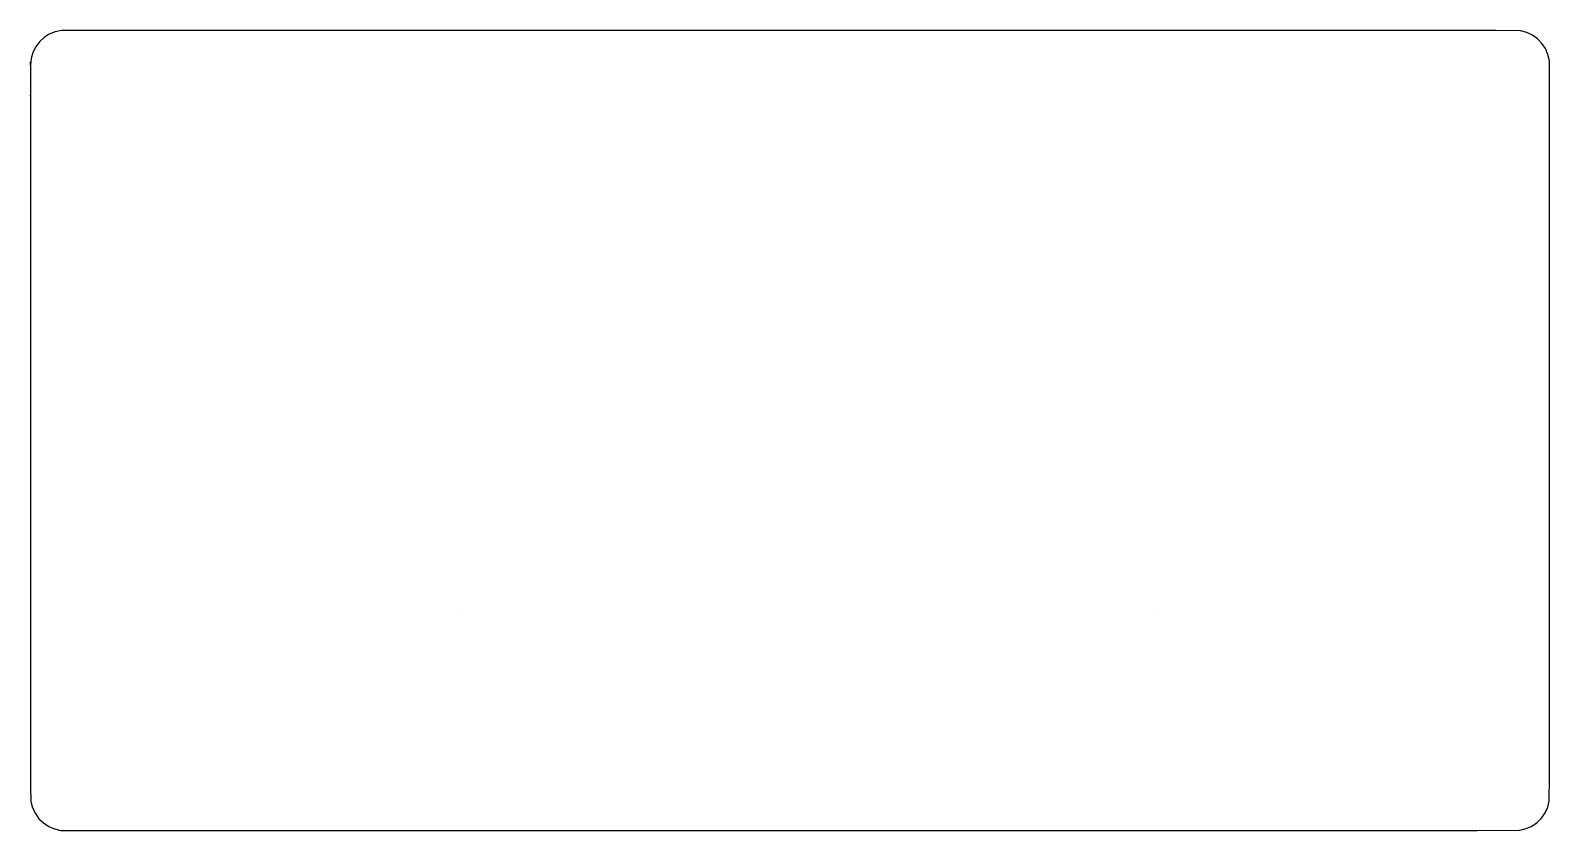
# Model space of a CAD drawing. Header units: inches. Extents: x 0 to 13.1, y 0 to 6.9.
import ezdxf

# ---------------------------------------------------------------- set-up
doc = ezdxf.new("R2010")
doc.units = ezdxf.units.IN
doc.header["$MEASUREMENT"] = 0
doc.layers.add('EBENE_1', color=7, linetype='Continuous')

msp = doc.modelspace()

# ---------------------------------------------------------------- linework, layer by layer
at = {"layer": 'EBENE_1', "color": 7}
for p, q in [((3.699, 1.876), (3.699, 1.876)), ((3.699, 1.876), (3.699, 1.876)), ((9.709, 1.876), (9.709, 1.876)), ((9.709, 1.876), (9.709, 1.876))]:
    msp.add_line(p, q, dxfattribs=at)
msp.add_lwpolyline([(0, 6.635), (0, 6.575), (0, 6.517), (0, 6.464), (0, 6.418), (0, 6.381), (0, 6.356), (0, 6.344), (0, 6.349), (0, 6.021), (0, 5.274), (0, 4.544), (0, 3.828), (0, 3.123), (0, 2.428), (0, 1.74), (0, 1.057), (0.001, 0.376), (0.005, 0.25), (0.019, 0.196), (0.043, 0.147), (0.074, 0.103), (0.113, 0.066), (0.158, 0.036), (0.208, 0.015), (0.263, 0.002), (0.789, 0), (2.252, 0), (3.715, 0), (5.178, 0), (6.641, 0), (8.104, 0), (9.567, 0), (11.03, 0), (12.494, 0), (12.863, 0.003), (12.917, 0.017), (12.967, 0.039), (13.011, 0.07), (13.049, 0.108), (13.08, 0.152), (13.103, 0.202), (13.116, 0.256), (13.119, 0.464), (13.119, 1.198), (13.119, 1.933), (13.119, 2.669), (13.119, 3.405), (13.119, 4.142), (13.119, 4.88), (13.119, 5.619), (13.119, 6.36), (13.117, 6.645), (13.105, 6.7), (13.083, 6.75), (13.053, 6.795), (13.016, 6.834), (12.972, 6.866), (12.923, 6.889), (12.869, 6.903), (12.656, 6.908), (11.193, 6.908), (9.73, 6.908), (8.267, 6.908), (6.804, 6.908), (5.341, 6.908), (3.877, 6.908), (2.414, 6.908), (0.951, 6.908), (0.269, 6.906), (0.214, 6.895), (0.163, 6.874), (0.118, 6.845), (0.078, 6.809), (0.046, 6.766), (0.021, 6.717), (0.006, 6.664), (0.001, 6.607)], close=True, dxfattribs=at)

doc.saveas('drawing.dxf')
